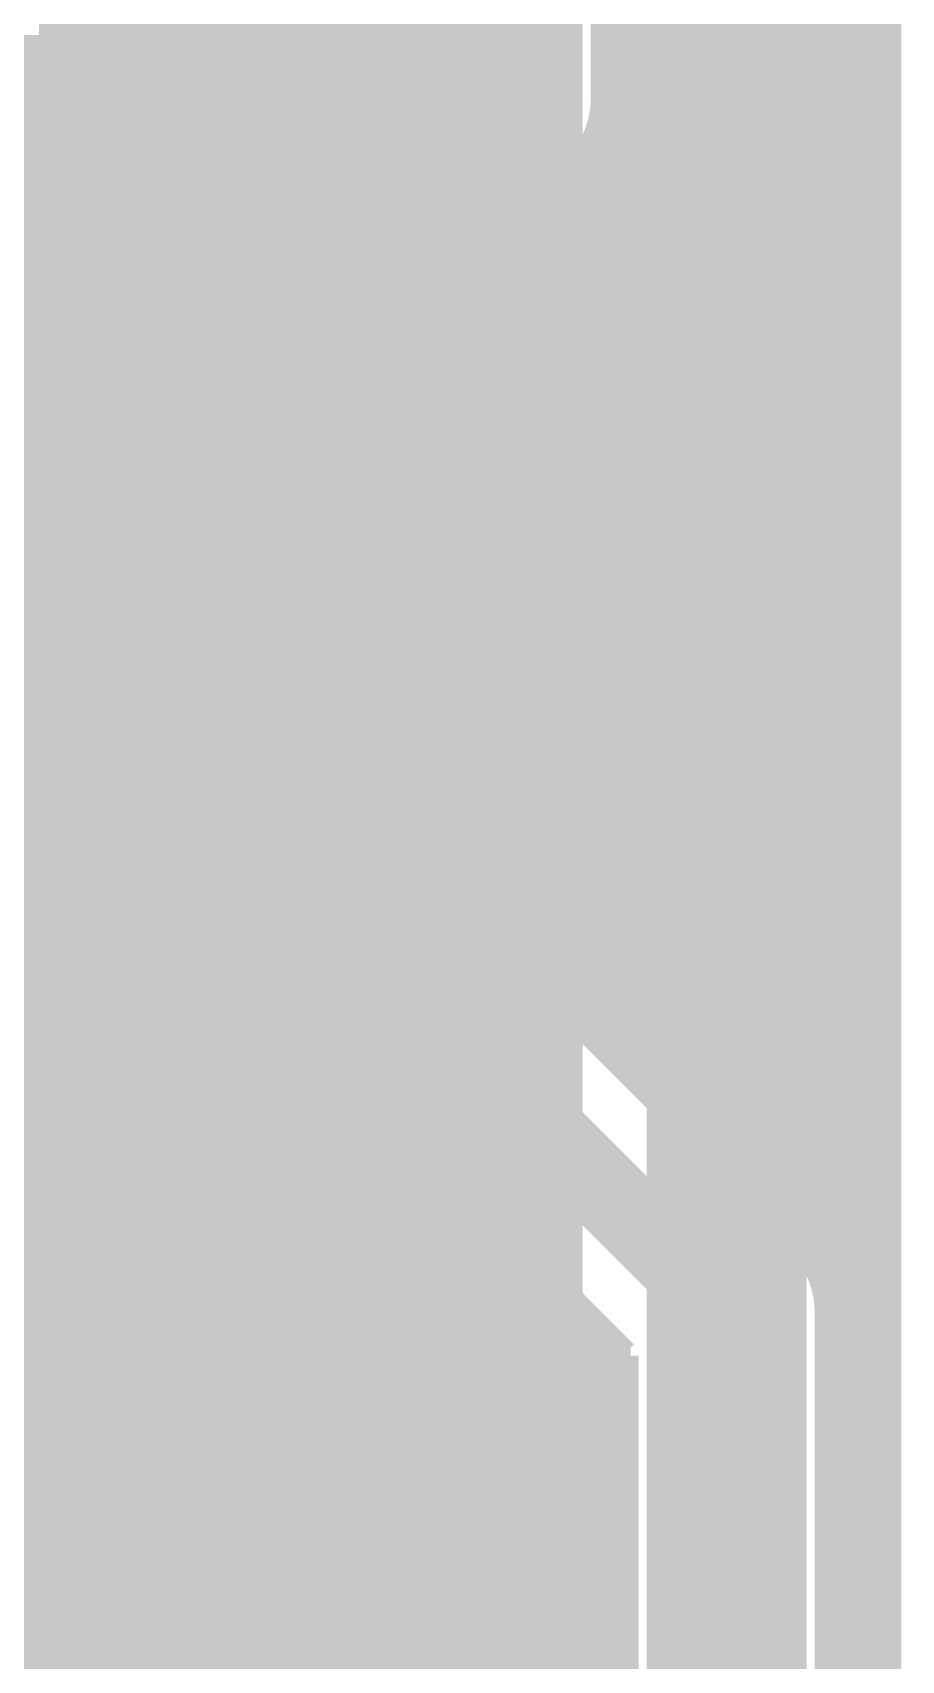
# Model space of a CAD drawing. Extents: x -5 to 208, y -5 to 206.
# Drawn here: x 200.23 to 207.13, y 179.36 to 192.28 of the extents above; entities that cross this region are included whole.
import ezdxf

# ---------------------------------------------------------------- set-up
doc = ezdxf.new("R2010")
doc.units = 0
doc.header["$MEASUREMENT"] = 0
doc.layers.get('0').update_dxf_attribs({"linetype": 'CONTINUOUS'})
for name, color, linetype in [('22-301-0_BOT', 7, 'CONTINUOUS'), ('22-301-0_DRD', 7, 'CONTINUOUS'), ('22-301-0_IN1', 1, 'CONTINUOUS'), ('22-301-0_IN2', 4, 'CONTINUOUS'), ('22-301-0_SMT', 5, 'CONTINUOUS'), ('22-301-0_SST', 10, 'CONTINUOUS'), ('22-301-0_TOP', 14, 'CONTINUOUS'), ('THRUHOLE_TAP', 11, 'CONTINUOUS')]:
    doc.layers.add(name, color=color, linetype=linetype)

# ---------------------------------------------------------------- blocks, each defined once
blk = doc.blocks.new('ROUND_66')
at = {"const_width": 0.35052}
blk.add_lwpolyline([(-0.17526, 0, 1), (0.17526, 0, 1)], format="xyb", close=True, dxfattribs=at)
blk = doc.blocks.new('ROUND_69')
at = {"const_width": 0.35052}
blk.add_lwpolyline([(-0.17526, 0, 1), (0.17526, 0, 1)], format="xyb", close=True, dxfattribs=at)
blk = doc.blocks.new('RECTANGLE_6')
blk.add_solid([(0.4826, 0.4064), (0.4826, -0.4064), (-0.4826, 0.4064), (-0.4826, -0.4064)])
blk = doc.blocks.new('RECTANGLE_19')
blk.add_solid([(1.3716, 1.0795), (1.3716, -1.0795), (-1.3716, 1.0795), (-1.3716, -1.0795)])
blk = doc.blocks.new('ROUND_74')
at = {"const_width": 0.10033}
blk.add_lwpolyline([(-0.050164, 0, 1), (0.050164, 0, 1)], format="xyb", close=True, dxfattribs=at)

msp = doc.modelspace()

# ---------------------------------------------------------------- linework, layer by layer
at = {"layer": '22-301-0_BOT', "const_width": 0.254}
for points in [[(202.057, 192.1383), (179.2097, 192.1383)], [(200.1774, 192.1383), (200.1774, 166.37)], [(200.406, 192.1383), (200.406, 166.37)], [(200.6346, 192.1383), (200.6346, 166.37)], [(200.8632, 192.1383), (200.8632, 166.37)], [(201.0918, 192.1383), (201.0918, 166.37)], [(201.3204, 192.1383), (201.3204, 189.27572)], [(201.549, 192.1383), (201.549, 189.53988)], [(201.7776, 192.1383), (201.7776, 189.63894)], [(202.0062, 192.1383), (202.0062, 189.65164)], [(202.057, 192.1383), (202.057, 189.64402)], [(202.057, 191.9732), (179.0446, 191.9732)], [(202.057, 191.7446), (178.816, 191.7446)], [(202.057, 191.516), (178.5874, 191.516)], [(202.057, 191.2874), (178.3588, 191.2874)], [(202.057, 191.0588), (178.1302, 191.0588)], [(202.057, 190.8302), (177.9016, 190.8302)], [(202.057, 190.6016), (177.673, 190.6016)], [(202.057, 190.373), (177.4444, 190.373)], [(202.057, 190.1444), (177.2158, 190.1444)], [(202.057, 189.9158), (176.9872, 189.9158)], [(202.057, 189.6872), (176.7586, 189.6872)], [(201.44994, 189.4586), (176.53, 189.4586)], [(201.30008, 189.23), (176.3014, 189.23)], [(201.24928, 189.0014), (175.98644, 189.0014)], [(201.27976, 188.7728), (67.818, 188.7728)], [(201.3204, 188.67374), (201.3204, 170.27652)], [(201.40422, 188.5442), (67.818, 188.5442)], [(201.549, 188.41212), (201.549, 170.42892)], [(201.76744, 188.3156), (67.818, 188.3156)], [(201.7776, 188.31306), (201.7776, 170.47718)], [(202.0062, 188.30036), (202.0062, 170.4467)], [(202.057, 188.30798), (202.057, 170.42892)], [(202.057, 188.087), (67.818, 188.087)], [(202.057, 187.8584), (67.818, 187.8584)], [(202.057, 187.6298), (67.818, 187.6298)], [(202.057, 187.4012), (67.818, 187.4012)], [(202.057, 187.1726), (67.818, 187.1726)], [(202.057, 186.944), (67.818, 186.944)], [(202.057, 186.7154), (153.00452, 186.7154)], [(202.057, 186.4868), (153.3525, 186.4868)], [(202.057, 186.2582), (153.55824, 186.2582)], [(202.057, 186.0296), (153.69286, 186.0296)], [(202.057, 185.801), (153.77668, 185.801)], [(202.057, 185.5724), (153.8224, 185.5724)], [(202.057, 185.3438), (153.82748, 185.3438)], [(202.057, 185.1152), (153.797, 185.1152)], [(202.057, 184.8866), (153.72588, 184.8866)], [(202.057, 184.658), (153.60904, 184.658)], [(202.057, 184.4294), (153.43124, 184.4294)], [(202.057, 184.2008), (153.14676, 184.2008)], [(202.057, 183.9722), (67.818, 183.9722)], [(202.057, 183.7436), (67.818, 183.7436)], [(202.057, 183.515), (67.818, 183.515)], [(202.057, 183.2864), (67.818, 183.2864)], [(202.057, 183.0578), (67.818, 183.0578)], [(202.057, 182.8292), (67.818, 182.8292)], [(202.057, 182.6006), (67.818, 182.6006)], [(202.057, 182.372), (67.818, 182.372)], [(202.057, 182.1434), (186.47664, 182.1434)], [(202.057, 181.9148), (186.66206, 181.9148)], [(202.057, 181.6862), (186.73064, 181.6862)], [(202.057, 181.4576), (186.85256, 181.4576)], [(202.057, 181.229), (187.08116, 181.229)], [(202.057, 181.0004), (197.90664, 181.0004)], [(202.057, 180.7718), (198.09206, 180.7718)], [(202.057, 180.5432), (198.16064, 180.5432)], [(202.057, 180.3146), (198.14794, 180.3146)], [(202.057, 180.086), (198.04888, 180.086)], [(202.057, 179.8574), (197.78472, 179.8574)], [(202.057, 179.6288), (188.4172, 179.6288)], [(202.057, 179.4002), (188.4172, 179.4002)]]:
    msp.add_lwpolyline(points, dxfattribs=at)
for points in [[(201.93, 189.65672, 0.4142136), (201.24928, 188.976)], [(202.057, 189.64402, 0.0470026), (201.93, 189.65598)], [(201.24928, 188.976, 0.4142136), (201.93, 188.29528)], [(201.93, 188.29528, 0.047002), (202.05714, 188.30726)]]:
    msp.add_lwpolyline(points, format="xyb", dxfattribs=at)
at = {"layer": '22-301-0_DRD', "const_width": 0.254}
for points in [[(206.99984, 121.99874), (206.99984, 204.29982)], [(201.676, 189.611), (201.295, 189.23)], [(202.184, 189.611), (201.676, 189.611)], [(202.565, 189.23), (202.184, 189.611)], [(201.295, 189.23), (201.295, 188.722)], [(202.565, 188.722), (202.565, 189.23)], [(201.295, 188.722), (201.676, 188.341)], [(202.184, 188.341), (202.565, 188.722)], [(201.676, 188.341), (202.184, 188.341)]]:
    msp.add_lwpolyline(points, dxfattribs=at)
at = {"layer": '22-301-0_IN1'}
for points, const_width in [([(201.99858, 201.30008), (205.74, 197.55866), (205.74, 140.843), (205.74, 128.651), (202.057, 124.968), (201.99858, 124.9807)], 1.27), ([(201.99858, 201.30008), (205.74, 197.55866), (205.74, 140.843), (202.565, 140.843)], 1.27), ([(200.406, 199.263), (200.406, 164.211), (176.149, 164.211)], 0.254), ([(200.5584, 199.1106), (200.5584, 126.4793)], 0.254), ([(200.787, 198.882), (200.787, 126.6698)], 0.254), ([(201.0156, 198.6534), (201.0156, 126.81204)], 0.254), ([(201.2442, 198.4248), (201.2442, 170.18508)], 0.254), ([(201.4728, 198.1962), (201.4728, 170.39336)], 0.254), ([(201.7014, 197.9676), (201.7014, 170.46956)], 0.254), ([(201.93, 197.739), (201.93, 170.46702)], 0.254), ([(202.1586, 197.5104), (202.1586, 170.37812)], 0.254), ([(202.3872, 197.2818), (202.3872, 170.14698)], 0.254), ([(202.6158, 197.0532), (202.6158, 141.8082)], 0.254), ([(202.8444, 196.8246), (202.8444, 141.8082)], 0.254), ([(203.073, 196.596), (203.073, 164.02812)], 0.254), ([(203.3016, 196.3674), (203.3016, 164.19576)], 0.254), ([(203.5302, 196.1388), (203.5302, 164.25418)], 0.254), ([(203.7588, 195.9102), (203.7588, 164.23132)], 0.254), ([(203.9874, 195.6816), (203.9874, 164.11956)], 0.254), ([(204.216, 195.453), (204.216, 163.8173)], 0.254), ([(204.4446, 195.2244), (204.4446, 141.8082)], 0.254), ([(204.47, 195.199), (204.47, 141.8082)], 0.254), ([(204.47, 192.278), (200.406, 192.278)], 0.254), ([(204.47, 192.0494), (200.406, 192.0494)], 0.254), ([(204.47, 191.8208), (200.406, 191.8208)], 0.254), ([(204.47, 191.5922), (200.406, 191.5922)], 0.254), ([(204.47, 191.3636), (200.406, 191.3636)], 0.254), ([(204.47, 191.135), (200.406, 191.135)], 0.254), ([(204.47, 190.9064), (200.406, 190.9064)], 0.254), ([(204.47, 190.6778), (200.406, 190.6778)], 0.254), ([(204.47, 190.4492), (200.406, 190.4492)], 0.254), ([(204.47, 190.2206), (200.406, 190.2206)], 0.254), ([(204.47, 189.992), (200.406, 189.992)], 0.254), ([(204.47, 189.7634), (200.406, 189.7634)], 0.254), ([(204.47, 189.5348), (200.406, 189.5348)], 0.254), ([(204.47, 189.3062), (200.406, 189.3062)], 0.254), ([(204.47, 189.0776), (200.406, 189.0776)], 0.254), ([(204.47, 188.849), (200.406, 188.849)], 0.254), ([(204.47, 188.6204), (200.406, 188.6204)], 0.254), ([(204.47, 188.3918), (200.406, 188.3918)], 0.254), ([(204.47, 188.1632), (200.406, 188.1632)], 0.254), ([(204.47, 187.9346), (200.406, 187.9346)], 0.254), ([(204.47, 187.706), (200.406, 187.706)], 0.254), ([(204.47, 187.4774), (200.406, 187.4774)], 0.254), ([(204.47, 187.2488), (200.406, 187.2488)], 0.254), ([(204.47, 187.0202), (200.406, 187.0202)], 0.254), ([(204.47, 186.7916), (200.406, 186.7916)], 0.254), ([(204.47, 186.563), (200.406, 186.563)], 0.254), ([(204.47, 186.3344), (200.406, 186.3344)], 0.254), ([(204.47, 186.1058), (200.406, 186.1058)], 0.254), ([(204.47, 185.8772), (200.406, 185.8772)], 0.254), ([(204.47, 185.6486), (200.406, 185.6486)], 0.254), ([(204.47, 185.42), (200.406, 185.42)], 0.254), ([(204.47, 185.1914), (200.406, 185.1914)], 0.254), ([(204.47, 184.9628), (200.406, 184.9628)], 0.254), ([(204.47, 184.7342), (200.406, 184.7342)], 0.254), ([(204.47, 184.5056), (200.406, 184.5056)], 0.254), ([(204.47, 184.277), (200.406, 184.277)], 0.254), ([(204.47, 184.0484), (200.406, 184.0484)], 0.254), ([(204.47, 183.8198), (200.406, 183.8198)], 0.254), ([(204.47, 183.5912), (200.406, 183.5912)], 0.254), ([(204.47, 183.3626), (200.406, 183.3626)], 0.254), ([(204.47, 183.134), (200.406, 183.134)], 0.254), ([(204.47, 182.9054), (200.406, 182.9054)], 0.254), ([(204.47, 182.6768), (200.406, 182.6768)], 0.254), ([(204.47, 182.4482), (200.406, 182.4482)], 0.254), ([(204.47, 182.2196), (200.406, 182.2196)], 0.254), ([(204.47, 181.991), (200.406, 181.991)], 0.254), ([(204.47, 181.7624), (200.406, 181.7624)], 0.254), ([(204.47, 181.5338), (200.406, 181.5338)], 0.254), ([(204.47, 181.3052), (200.406, 181.3052)], 0.254), ([(204.47, 181.0766), (200.406, 181.0766)], 0.254), ([(204.47, 180.848), (200.406, 180.848)], 0.254), ([(204.47, 180.6194), (200.406, 180.6194)], 0.254), ([(204.47, 180.3908), (200.406, 180.3908)], 0.254), ([(204.47, 180.1622), (200.406, 180.1622)], 0.254), ([(204.47, 179.9336), (200.406, 179.9336)], 0.254), ([(204.47, 179.705), (200.406, 179.705)], 0.254), ([(204.47, 179.4764), (200.406, 179.4764)], 0.254), ([(204.47, 179.2478), (200.406, 179.2478)], 0.254)]:
    msp.add_lwpolyline(points, dxfattribs=dict(at, const_width=const_width))
at = {"layer": '22-301-0_IN2', "const_width": 0.254}
for points in [[(200.406, 199.009), (200.406, 169.3672)], [(200.5584, 199.009), (200.5584, 169.3672)], [(200.787, 199.009), (200.787, 169.55516)], [(201.0156, 199.009), (201.0156, 169.78376)], [(201.2442, 199.009), (201.2442, 170.18508)], [(201.4728, 199.009), (201.4728, 170.39336)], [(201.7014, 199.009), (201.7014, 170.46956)], [(201.93, 199.009), (201.93, 170.46702)], [(202.1586, 199.009), (202.1586, 170.37812)], [(202.3872, 199.009), (202.3872, 170.14698)], [(202.6158, 199.009), (202.6158, 141.52118)], [(202.8444, 199.009), (202.8444, 141.46276)], [(203.073, 199.009), (203.073, 164.02812)], [(203.3016, 199.009), (203.3016, 164.19576)], [(203.5302, 199.009), (203.5302, 164.25418)], [(203.7588, 199.009), (203.7588, 164.23132)], [(203.9874, 199.009), (203.9874, 164.11956)], [(204.216, 199.009), (204.216, 163.8173)], [(204.4446, 199.009), (204.4446, 121.539)], [(204.47, 199.009), (204.47, 121.539)], [(204.47, 192.3288), (200.406, 192.3288)], [(204.47, 192.1002), (200.406, 192.1002)], [(204.47, 191.8716), (200.406, 191.8716)], [(204.47, 191.643), (200.406, 191.643)], [(204.47, 191.4144), (200.406, 191.4144)], [(204.47, 191.1858), (200.406, 191.1858)], [(204.47, 190.9572), (200.406, 190.9572)], [(204.47, 190.7286), (200.406, 190.7286)], [(204.47, 190.5), (200.406, 190.5)], [(204.47, 190.2714), (200.406, 190.2714)], [(204.47, 190.0428), (200.406, 190.0428)], [(204.47, 189.8142), (200.406, 189.8142)], [(204.47, 189.5856), (200.406, 189.5856)], [(204.47, 189.357), (200.406, 189.357)], [(204.47, 189.1284), (200.406, 189.1284)], [(204.47, 188.8998), (200.406, 188.8998)], [(204.47, 188.6712), (200.406, 188.6712)], [(204.47, 188.4426), (200.406, 188.4426)], [(204.47, 188.214), (200.406, 188.214)], [(204.47, 187.9854), (200.406, 187.9854)], [(204.47, 187.7568), (200.406, 187.7568)], [(204.47, 187.5282), (200.406, 187.5282)], [(204.47, 187.2996), (200.406, 187.2996)], [(204.47, 187.071), (200.406, 187.071)], [(204.47, 186.8424), (200.406, 186.8424)], [(204.47, 186.6138), (200.406, 186.6138)], [(204.47, 186.3852), (200.406, 186.3852)], [(204.47, 186.1566), (200.406, 186.1566)], [(204.47, 185.928), (200.406, 185.928)], [(204.47, 185.6994), (200.406, 185.6994)], [(204.47, 185.4708), (200.406, 185.4708)], [(204.47, 185.2422), (200.406, 185.2422)], [(204.47, 185.0136), (200.406, 185.0136)], [(204.47, 184.785), (200.406, 184.785)], [(204.47, 184.5564), (200.406, 184.5564)], [(204.47, 184.3278), (200.406, 184.3278)], [(204.47, 184.0992), (200.406, 184.0992)], [(204.47, 183.8706), (200.406, 183.8706)], [(204.47, 183.642), (200.406, 183.642)], [(204.47, 183.4134), (200.406, 183.4134)], [(204.47, 183.1848), (200.406, 183.1848)], [(204.47, 182.9562), (200.406, 182.9562)], [(204.47, 182.7276), (200.406, 182.7276)], [(204.47, 182.499), (200.406, 182.499)], [(204.47, 182.2704), (200.406, 182.2704)], [(204.47, 182.0418), (200.406, 182.0418)], [(204.47, 181.8132), (200.406, 181.8132)], [(204.47, 181.5846), (200.406, 181.5846)], [(204.47, 181.356), (200.406, 181.356)], [(204.47, 181.1274), (200.406, 181.1274)], [(204.47, 180.8988), (200.406, 180.8988)], [(204.47, 180.6702), (200.406, 180.6702)], [(204.47, 180.4416), (200.406, 180.4416)], [(204.47, 180.213), (200.406, 180.213)], [(204.47, 179.9844), (200.406, 179.9844)], [(204.47, 179.7558), (200.406, 179.7558)], [(204.47, 179.5272), (200.406, 179.5272)], [(204.47, 179.2986), (200.406, 179.2986)]]:
    msp.add_lwpolyline(points, dxfattribs=at)
at = {"layer": '22-301-0_SST', "const_width": 0.1524}
for points in [[(199.93356, 195.23456), (199.93102, 190.881), (199.93102, 189.2427), (203.92898, 189.2427), (203.9366, 196.3674), (203.4794, 196.8246), (200.279, 196.8246), (199.9234, 196.3928), (199.93356, 195.23456)], [(204.95006, 192.0113), (204.78242, 192.07226), (204.78242, 192.42786), (204.95006, 192.48628), (205.62824, 192.48628), (205.79842, 192.42786), (205.79842, 192.07226), (205.62824, 192.0113)], [(205.29042, 191.58966), (205.29042, 191.23406), (205.12024, 191.1731), (204.95006, 191.1731), (204.78242, 191.23406), (204.78242, 191.58966), (204.95006, 191.64808), (205.12024, 191.64808), (205.79842, 191.41186)], [(199.9234, 185.72734), (199.9234, 185.37174), (200.09358, 185.25236), (200.26376, 185.25236), (200.4314, 185.37174), (200.4314, 185.72734), (199.4154, 185.72734)], [(199.4154, 184.65292), (200.4314, 184.65292), (200.26376, 184.76976)], [(199.4154, 183.93156), (200.4314, 183.93156), (200.26376, 184.05094)], [(199.75576, 182.97652), (199.75576, 183.44896), (200.4314, 183.21274), (200.4314, 183.09336), (199.4154, 183.09336)], [(199.1995, 182.4355), (199.1995, 179.5145), (200.8378, 179.5145), (200.8378, 182.4355), (199.1995, 182.4355)]]:
    msp.add_lwpolyline(points, dxfattribs=at)
at = {"layer": '22-301-0_TOP'}
for points, const_width in [([(206.2226, 196.088), (206.2226, 182.80126)], 0.254), ([(206.4512, 196.088), (206.4512, 182.5371)], 0.254), ([(206.6798, 196.088), (206.6798, 165.735)], 0.254), ([(206.883, 196.088), (206.883, 165.735)], 0.254), ([(205.105, 193.5988), (203.962, 193.5988), (203.962, 193.548), (203.962, 191.77), (202.946, 190.754), (202.0062, 190.754), (201.93, 190.8302)], 0.635), ([(204.7875, 192.6844), (204.7875, 191.77)], 0.254), ([(204.851, 192.6844), (204.851, 184.17286)], 0.254), ([(205.0796, 192.6844), (205.0796, 183.94426)], 0.254), ([(205.3082, 192.6844), (205.3082, 183.71566)], 0.254), ([(205.5368, 192.6844), (205.5368, 183.48706)], 0.254), ([(205.7654, 192.6844), (205.7654, 183.25846)], 0.254), ([(205.994, 192.6844), (205.994, 183.02986)], 0.254), ([(206.883, 192.2526), (204.7875, 192.2526)], 0.254), ([(206.883, 192.024), (204.7875, 192.024)], 0.254), ([(206.883, 191.7954), (204.7875, 191.7954)], 0.254), ([(206.883, 191.5668), (204.7621, 191.5668)], 0.254), ([(204.6224, 191.2747), (204.6224, 184.40146)], 0.254), ([(206.883, 191.3382), (204.66558, 191.3382)], 0.254), ([(204.53858, 191.17818), (203.8096, 190.4492)], 0.254), ([(206.883, 191.1096), (204.46746, 191.1096)], 0.254), ([(201.93, 188.976), (201.93, 190.8302)], 0.635), ([(204.3938, 191.0334), (204.3938, 184.63006)], 0.254), ([(206.883, 190.881), (204.23886, 190.881)], 0.254), ([(204.1652, 190.8048), (204.1652, 184.85866)], 0.254), ([(203.9366, 190.5762), (203.9366, 185.08726)], 0.254), ([(206.883, 190.6524), (204.01026, 190.6524)], 0.254), ([(203.8096, 190.4492), (203.8096, 189.2427)], 0.254), ([(206.883, 190.4238), (203.8096, 190.4238)], 0.254), ([(206.883, 190.1952), (203.8096, 190.1952)], 0.254), ([(206.883, 189.9666), (203.8096, 189.9666)], 0.254), ([(206.883, 189.738), (203.8096, 189.738)], 0.254), ([(206.883, 189.5094), (203.8096, 189.5094)], 0.254), ([(206.883, 189.2808), (203.8096, 189.2808)], 0.254), ([(201.1045, 189.2427), (200.0504, 189.2427)], 0.254), ([(200.279, 189.2427), (200.279, 188.1505)], 0.254), ([(200.5076, 189.2427), (200.5076, 188.1505)], 0.254), ([(200.7362, 189.2427), (200.7362, 188.1251)], 0.254), ([(200.9648, 189.2427), (200.9648, 188.02858)], 0.254), ([(201.1045, 189.2427), (201.1045, 189.20714)], 0.254), ([(202.7555, 189.2427), (202.7555, 189.20714)], 0.254), ([(203.8096, 189.2427), (202.7555, 189.2427)], 0.254), ([(202.7936, 189.2427), (202.7936, 186.23026)], 0.254), ([(203.0222, 189.2427), (203.0222, 186.00166)], 0.254), ([(203.2508, 189.2427), (203.2508, 185.77306)], 0.254), ([(203.4794, 189.2427), (203.4794, 185.54446)], 0.254), ([(203.708, 189.2427), (203.708, 185.31586)], 0.254), ([(201.07656, 189.0522), (179.0573, 189.0522)], 0.254), ([(206.883, 189.0522), (202.78344, 189.0522)], 0.254), ([(201.08672, 188.8236), (179.0573, 188.8236)], 0.254), ([(206.883, 188.8236), (202.77328, 188.8236)], 0.254), ([(201.16038, 188.595), (179.0573, 188.595)], 0.254), ([(201.1934, 188.53658), (201.1934, 187.83046)], 0.254), ([(206.883, 188.595), (202.69708, 188.595)], 0.254), ([(202.565, 188.39942), (202.565, 186.45886)], 0.254), ([(201.32548, 188.3664), (179.0573, 188.3664)], 0.254), ([(201.422, 188.28512), (201.422, 187.60186)], 0.254), ([(206.883, 188.3664), (202.53198, 188.3664)], 0.254), ([(200.533, 188.1505), (181.864, 188.1505)], 0.254), ([(201.74712, 188.1378), (200.67778, 188.1378)], 0.254), ([(201.6506, 188.16574), (201.6506, 187.37326)], 0.254), ([(201.8792, 188.12002), (201.8792, 187.14466)], 0.254), ([(202.1078, 188.1378), (202.1078, 186.91606)], 0.254), ([(206.883, 188.1378), (202.11034, 188.1378)], 0.254), ([(202.3364, 188.21908), (202.3364, 186.68746)], 0.254), ([(206.883, 187.9092), (201.11466, 187.9092)], 0.254), ([(201.12482, 187.90158), (206.31658, 182.70982)], 0.254), ([(206.883, 187.6806), (201.34326, 187.6806)], 0.254), ([(203.581, 163.576), (205.74, 165.735), (205.74, 182.118), (200.533, 187.325), (181.864, 187.325), (179.705, 185.166), (178.435, 185.166), (174.498, 181.229), (162.052, 181.229), (158.115, 185.166), (158.115, 185.52922)], 0.635), ([(206.883, 187.452), (201.57186, 187.452)], 0.254), ([(206.883, 187.2234), (201.80046, 187.2234)], 0.254), ([(206.883, 186.9948), (202.02906, 186.9948)], 0.254), ([(206.883, 186.7662), (202.25766, 186.7662)], 0.254), ([(200.1901, 186.4995), (192.74536, 186.4995)], 0.254), ([(200.1901, 186.4995), (204.9145, 181.7751)], 0.254), ([(206.883, 186.5376), (202.48626, 186.5376)], 0.254), ([(200.3806, 186.309), (192.93586, 186.309)], 0.254), ([(200.279, 186.4106), (200.279, 182.6006)], 0.254), ([(206.883, 186.309), (202.71486, 186.309)], 0.254), ([(200.5076, 186.182), (200.5076, 182.6006)], 0.254), ([(200.6092, 186.0804), (193.16446, 186.0804)], 0.254), ([(206.883, 186.0804), (202.94346, 186.0804)], 0.254), ([(200.7362, 185.9534), (200.7362, 182.6006)], 0.254), ([(200.8378, 185.8518), (193.39306, 185.8518)], 0.254), ([(206.883, 185.8518), (203.17206, 185.8518)], 0.254), ([(200.9648, 185.7248), (200.9648, 182.6006)], 0.254), ([(201.0664, 185.6232), (195.9356, 185.6232)], 0.254), ([(206.883, 185.6232), (203.40066, 185.6232)], 0.254), ([(201.1934, 185.4962), (201.1934, 175.5775)], 0.254), ([(201.295, 185.3946), (195.9356, 185.3946)], 0.254), ([(206.883, 185.3946), (203.62926, 185.3946)], 0.254), ([(201.5236, 185.166), (195.9356, 185.166)], 0.254), ([(201.422, 185.2676), (201.422, 175.5775)], 0.254), ([(206.883, 185.166), (203.85786, 185.166)], 0.254), ([(201.6506, 185.039), (201.6506, 175.5775)], 0.254), ([(201.7522, 184.9374), (195.9356, 184.9374)], 0.254), ([(206.883, 184.9374), (204.08646, 184.9374)], 0.254), ([(201.8792, 184.8104), (201.8792, 175.5775)], 0.254), ([(201.9808, 184.7088), (195.9356, 184.7088)], 0.254), ([(206.883, 184.7088), (204.31506, 184.7088)], 0.254), ([(202.1078, 184.5818), (202.1078, 175.5775)], 0.254), ([(202.2094, 184.4802), (195.9356, 184.4802)], 0.254), ([(206.883, 184.4802), (204.54366, 184.4802)], 0.254), ([(202.438, 184.2516), (195.9356, 184.2516)], 0.254), ([(202.3364, 184.3532), (202.3364, 175.5775)], 0.254), ([(206.883, 184.2516), (204.77226, 184.2516)], 0.254), ([(202.565, 184.1246), (202.565, 175.5775)], 0.254), ([(202.6666, 184.023), (195.98386, 184.023)], 0.254), ([(206.883, 184.023), (205.00086, 184.023)], 0.254), ([(202.7936, 183.896), (202.7936, 175.5775)], 0.254), ([(202.8952, 183.7944), (196.21246, 183.7944)], 0.254), ([(206.883, 183.7944), (205.22946, 183.7944)], 0.254), ([(203.0222, 183.6674), (203.0222, 175.5775)], 0.254), ([(203.1238, 183.5658), (196.44106, 183.5658)], 0.254), ([(206.883, 183.5658), (205.45806, 183.5658)], 0.254), ([(203.3524, 183.3372), (196.66966, 183.3372)], 0.254), ([(203.2508, 183.4388), (203.2508, 175.5775)], 0.254), ([(206.883, 183.3372), (205.68666, 183.3372)], 0.254), ([(203.4794, 183.2102), (203.4794, 175.5775)], 0.254), ([(203.581, 183.1086), (196.89572, 183.1086)], 0.254), ([(206.883, 183.1086), (205.91526, 183.1086)], 0.254), ([(203.708, 182.9816), (203.708, 175.5775)], 0.254), ([(203.8096, 182.88), (197.03288, 182.88)], 0.254), ([(206.883, 182.88), (206.14386, 182.88)], 0.254), ([(203.9366, 182.753), (203.9366, 175.5775)], 0.254), ([(204.0382, 182.6514), (197.08622, 182.6514)], 0.254), ([(201.0156, 182.6006), (199.0344, 182.6006)], 0.254), ([(201.0156, 182.6006), (201.0156, 181.1782)], 0.254), ([(206.883, 182.6514), (206.36992, 182.6514)], 0.254), ([(204.1652, 182.5244), (204.1652, 175.5775)], 0.254), ([(204.2668, 182.4228), (201.0156, 182.4228)], 0.254), ([(204.3938, 182.2958), (204.3938, 175.57496)], 0.254), ([(206.883, 182.4228), (206.50708, 182.4228)], 0.254), ([(204.4954, 182.1942), (201.0156, 182.1942)], 0.254), ([(206.883, 182.1942), (206.56042, 182.1942)], 0.254), ([(204.6224, 182.0672), (204.6224, 175.52924)], 0.254), ([(206.5655, 182.118), (206.5655, 165.735)], 0.254), ([(204.724, 181.9656), (201.0156, 181.9656)], 0.254), ([(206.883, 181.9656), (206.5655, 181.9656)], 0.254), ([(200.025, 181.6862), (199.9488, 181.61), (196.2658, 181.61)], 0.635), ([(204.851, 181.8386), (204.851, 175.40224)], 0.254), ([(204.9145, 181.737), (201.0156, 181.737)], 0.254), ([(204.9145, 181.7751), (204.9145, 175.34636)], 0.254), ([(206.883, 181.737), (206.5655, 181.737)], 0.254), ([(204.9145, 181.5084), (201.0156, 181.5084)], 0.254), ([(206.883, 181.5084), (206.5655, 181.5084)], 0.254), ([(204.9145, 181.2798), (201.0156, 181.2798)], 0.254), ([(206.883, 181.2798), (206.5655, 181.2798)], 0.254), ([(201.0156, 181.1782), (201.0156, 180.7718)], 0.254), ([(204.9145, 181.0512), (201.0156, 181.0512)], 0.254), ([(206.883, 181.0512), (206.5655, 181.0512)], 0.254), ([(204.9145, 180.8226), (201.0156, 180.8226)], 0.254), ([(201.0156, 180.7718), (201.0156, 179.3494)], 0.254), ([(206.883, 180.8226), (206.5655, 180.8226)], 0.254), ([(204.9145, 180.594), (201.0156, 180.594)], 0.254), ([(206.883, 180.594), (206.5655, 180.594)], 0.254), ([(196.2658, 179.705), (196.2658, 179.197), (198.9582, 179.197), (200.025, 180.2638)], 0.635), ([(204.9145, 180.3654), (201.0156, 180.3654)], 0.254), ([(206.883, 180.3654), (206.5655, 180.3654)], 0.254), ([(204.9145, 180.1368), (201.0156, 180.1368)], 0.254), ([(206.883, 180.1368), (206.5655, 180.1368)], 0.254), ([(204.9145, 179.9082), (201.0156, 179.9082)], 0.254), ([(206.883, 179.9082), (206.5655, 179.9082)], 0.254), ([(204.9145, 179.6796), (201.0156, 179.6796)], 0.254), ([(206.883, 179.6796), (206.5655, 179.6796)], 0.254), ([(200.27646, 179.3494), (199.55002, 178.62042)], 0.254), ([(201.0156, 179.3494), (200.27646, 179.3494)], 0.254), ([(200.279, 179.3494), (200.279, 175.5775)], 0.254), ([(200.5076, 179.3494), (200.5076, 175.5775)], 0.254), ([(200.7362, 179.3494), (200.7362, 175.5775)], 0.254), ([(200.9648, 179.3494), (200.9648, 175.5775)], 0.254), ([(204.9145, 179.451), (201.0156, 179.451)], 0.254), ([(206.883, 179.451), (206.5655, 179.451)], 0.254)]:
    msp.add_lwpolyline(points, dxfattribs=dict(at, const_width=const_width))
at = {"layer": '22-301-0_TOP', "const_width": 0.254}
for points in [[(204.5462, 191.1858, 0.1989124), (204.78818, 191.77)], [(201.1045, 189.20714, 0.0683584), (201.07275, 188.976)], [(202.78852, 188.976, 0.0683582), (202.75672, 189.20748)], [(201.07148, 188.976, 0.4142136), (201.93, 188.11748)], [(201.93, 188.11748, 0.4142136), (202.78852, 188.976)], [(201.1172, 187.9092, 0.1989124), (200.533, 188.15118)], [(201.1172, 187.9092, 0.1989124), (200.533, 188.15118)], [(206.5655, 182.118, 0.1989124), (206.32372, 182.70172)]]:
    msp.add_lwpolyline(points, format="xyb", dxfattribs=at)

# ---------------------------------------------------------------- block references
at = {"layer": '22-301-0_BOT'}
msp.add_blockref('ROUND_66', (201.93, 188.976), dxfattribs=at)
at = {"layer": '22-301-0_IN1'}
msp.add_blockref('ROUND_66', (201.93, 188.976), dxfattribs=at)
at = {"layer": '22-301-0_IN2'}
msp.add_blockref('ROUND_69', (201.93, 188.976), dxfattribs=at)
at = {"layer": '22-301-0_SMT'}
for name, p in [('RECTANGLE_19', (201.93, 190.8302)), ('RECTANGLE_6', (200.025, 181.6862)), ('RECTANGLE_6', (200.025, 180.2638))]:
    msp.add_blockref(name, p, dxfattribs=at)
at = {"layer": '22-301-0_TOP'}
for name, p in [('RECTANGLE_19', (201.93, 190.8302)), ('ROUND_66', (201.93, 188.976)), ('RECTANGLE_6', (200.025, 181.6862)), ('RECTANGLE_6', (200.025, 180.2638))]:
    msp.add_blockref(name, p, dxfattribs=at)
at = {"layer": 'THRUHOLE_TAP'}
msp.add_blockref('ROUND_74', (201.93, 188.976), dxfattribs=at)

doc.saveas('drawing.dxf')
